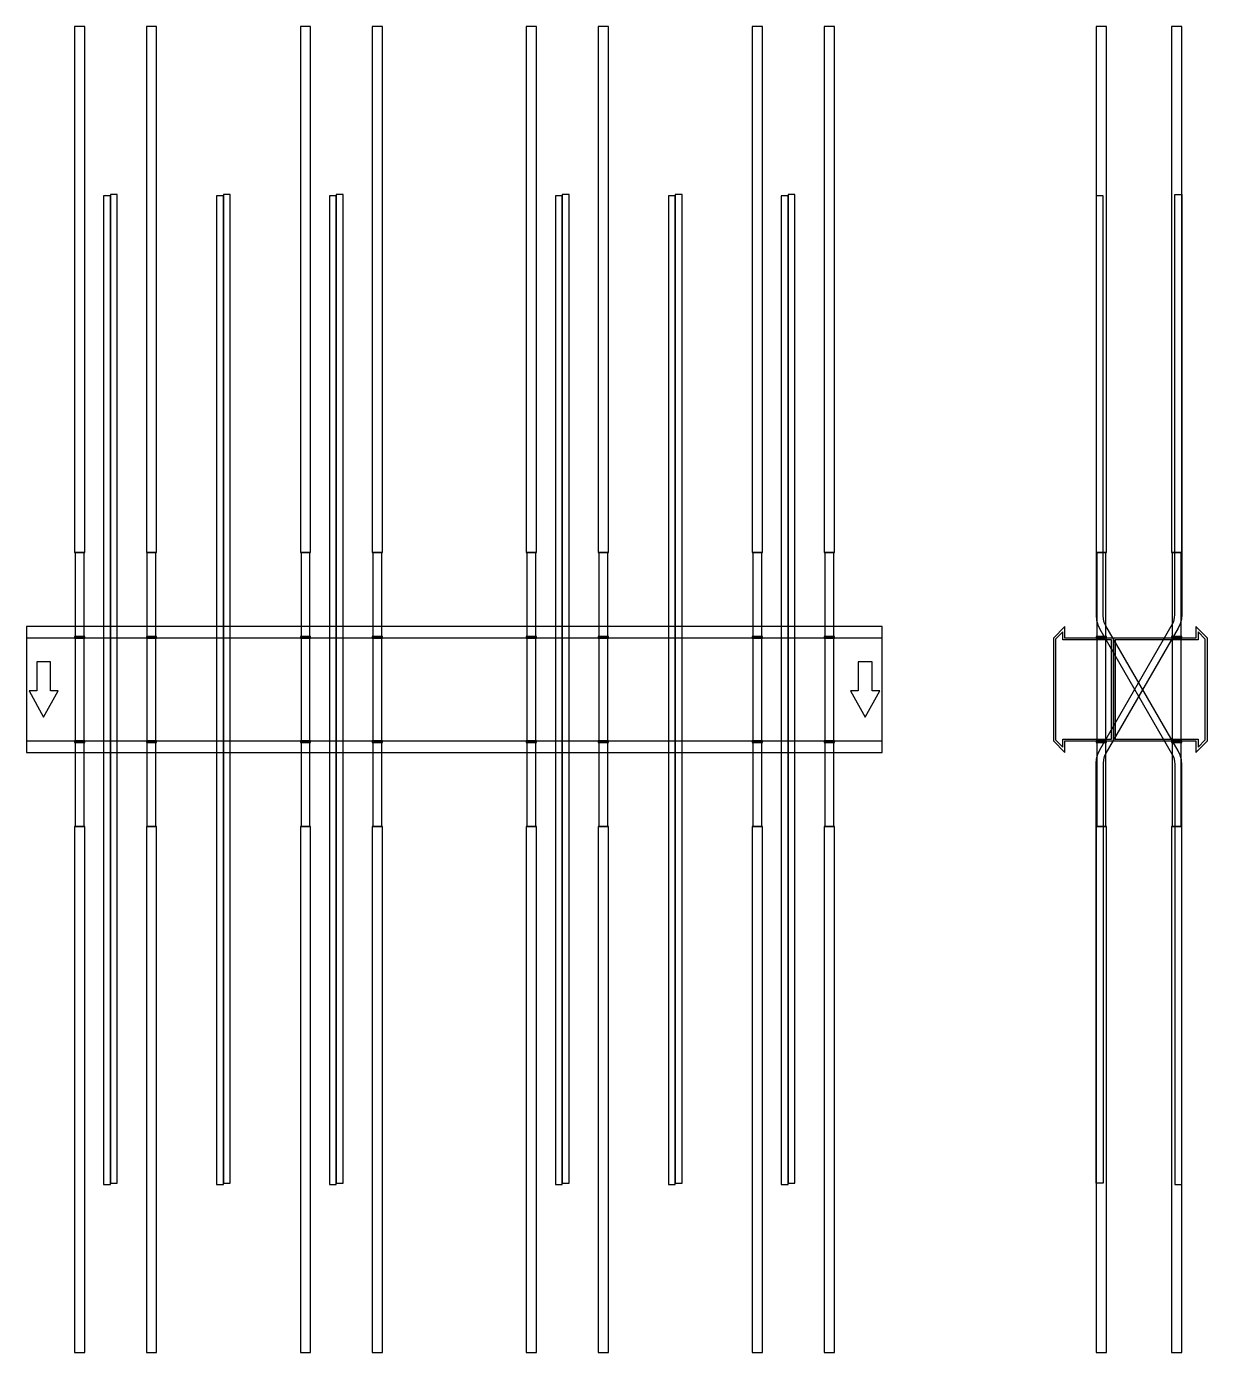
# Model space of a CAD drawing. Extents: x 0 to 1380, y -775 to 775.
import ezdxf

# ---------------------------------------------------------------- set-up
doc = ezdxf.new("R2010")
doc.units = 0
doc.layers.add('Halfen', color=7, linetype='CONTINUOUS')

msp = doc.modelspace()

# ---------------------------------------------------------------- linework, layer by layer
at = {"layer": 'Halfen', "color": 7}
for points in [[(68, 160), (68, 775), (56, 775), (56, 160)], [(152, 160), (152, 775), (140, 775), (140, 160)], [(332, 160), (332, 775), (320, 775), (320, 160)], [(416, 160), (416, 775), (404, 775), (404, 160)], [(596, 160), (596, 775), (584, 775), (584, 160)], [(680, 160), (680, 775), (668, 775), (668, 160)], [(860, 160), (860, 775), (848, 775), (848, 160)], [(944, 160), (944, 775), (932, 775), (932, 160)], [(1262, 160), (1262, 775), (1250, 775), (1250, 160)], [(1350, 160), (1350, 775), (1338, 775), (1338, 160)], [(98, -578.609), (98, 577.25), (90, 577.25), (90, -578.609)], [(106, -577.251), (106, 578.609), (98, 578.609), (98, -577.251)], [(230, -578.609), (230, 577.25), (222, 577.25), (222, -578.609)], [(238, -577.251), (238, 578.609), (230, 578.609), (230, -577.251)], [(362, -578.609), (362, 577.25), (354, 577.25), (354, -578.609)], [(370, -577.251), (370, 578.609), (362, 578.609), (362, -577.251)], [(626, -578.609), (626, 577.25), (618, 577.25), (618, -578.609)], [(634, -577.251), (634, 578.609), (626, 578.609), (626, -577.251)], [(758, -578.609), (758, 577.25), (750, 577.25), (750, -578.609)], [(766, -577.251), (766, 578.609), (758, 578.609), (758, -577.251)], [(890, -578.609), (890, 577.25), (882, 577.25), (882, -578.609)], [(898, -577.251), (898, 578.609), (890, 578.609), (890, -577.251)], [(1250, -577.251), (1250, -86.497), (1250.486, -80.941), (1251.93, -75.553), (1254.287, -70.497), (1338.785, 75.856), (1340.553, 79.648), (1341.635, 83.689), (1342, 87.856), (1342, 578.609), (1350, 578.609), (1350, 87.856), (1349.514, 82.3), (1348.07, 76.912), (1345.713, 71.856), (1261.215, -74.497), (1259.447, -78.289), (1258.365, -82.33), (1258, -86.497), (1258, -577.251)], [(1350, -578.609), (1350, -87.856), (1349.514, -82.3), (1348.07, -76.912), (1345.713, -71.856), (1261.215, 74.497), (1259.447, 78.289), (1258.365, 82.33), (1258, 86.497), (1258, 577.25), (1250, 577.25), (1250, 86.497), (1250.486, 80.941), (1251.93, 75.553), (1254.287, 70.497), (1338.785, -75.856), (1340.553, -79.648), (1341.635, -83.689), (1342, -87.856), (1342, -578.609)], [(67.25, 62), (67.25, 160), (56.75, 160), (56.75, 62)], [(151.25, 62), (151.25, 160), (140.75, 160), (140.75, 62)], [(331.25, 62), (331.25, 160), (320.75, 160), (320.75, 62)], [(415.25, 62), (415.25, 160), (404.75, 160), (404.75, 62)], [(595.25, 62), (595.25, 160), (584.75, 160), (584.75, 62)], [(679.25, 62), (679.25, 160), (668.75, 160), (668.75, 62)], [(859.25, 62), (859.25, 160), (848.75, 160), (848.75, 62)], [(943.25, 62), (943.25, 160), (932.75, 160), (932.75, 62)], [(1261.25, 62), (1261.25, 160), (1250.75, 160), (1250.75, 62)], [(1349.25, 62), (1349.25, 160), (1338.75, 160), (1338.75, 62)], [(0, -73.5), (1000, -73.5), (1000, 73.5), (0, 73.5)], [(68, 60), (68, 62), (56, 62), (56, 60)], [(152, 60), (152, 62), (140, 62), (140, 60)], [(332, 60), (332, 62), (320, 62), (320, 60)], [(416, 60), (416, 62), (404, 62), (404, 60)], [(596, 60), (596, 62), (584, 62), (584, 60)], [(680, 60), (680, 62), (668, 62), (668, 60)], [(860, 60), (860, 62), (848, 62), (848, 60)], [(944, 60), (944, 62), (932, 62), (932, 60)], [(1270, -60), (1270, 60), (1213.5, 60), (1213.5, 73.5), (1200, 60), (1200, -60), (1213.5, -73.5), (1213.5, -60)], [(1268, -58), (1268, 58), (1211, 58), (1211, 67.25), (1202.5, 58.75), (1202.5, -58.75), (1211, -67.25), (1211, -58)], [(1262, 60), (1262, 62), (1250, 62), (1250, 60)], [(1380, -60), (1380, 60), (1366.5, 73.5), (1366.5, 60), (1270, 60), (1270, -60), (1366.5, -60), (1366.5, -73.5)], [(1377.5, -58.75), (1377.5, 58.75), (1369, 67.25), (1369, 58), (1272, 58), (1272, -58), (1369, -58), (1369, -67.25)], [(1350, 60), (1350, 62), (1338, 62), (1338, 60)], [(0, -60), (1000, -60), (1000, 60), (0, 60)], [(67.25, -60), (67.25, 60), (56.75, 60), (56.75, -60)], [(151.25, -60), (151.25, 60), (140.75, 60), (140.75, -60)], [(331.25, -60), (331.25, 60), (320.75, 60), (320.75, -60)], [(415.25, -60), (415.25, 60), (404.75, 60), (404.75, -60)], [(595.25, -60), (595.25, 60), (584.75, 60), (584.75, -60)], [(679.25, -60), (679.25, 60), (668.75, 60), (668.75, -60)], [(859.25, -60), (859.25, 60), (848.75, 60), (848.75, -60)], [(943.25, -60), (943.25, 60), (932.75, 60), (932.75, -60)], [(1261.25, -60), (1261.25, 60), (1250.75, 60), (1250.75, -60)], [(1349.25, -60), (1349.25, 60), (1338.75, 60), (1338.75, -60)], [(20, -32.5), (37, -1.5), (28, -1.5), (28, 32.5), (12, 32.5), (12, -1.5), (3, -1.5)], [(980, -32.5), (997, -1.5), (988, -1.5), (988, 32.5), (972, 32.5), (972, -1.5), (963, -1.5)], [(68, -62), (68, -60), (56, -60), (56, -62)], [(67.25, -160), (67.25, -62), (56.75, -62), (56.75, -160)], [(152, -62), (152, -60), (140, -60), (140, -62)], [(151.25, -160), (151.25, -62), (140.75, -62), (140.75, -160)], [(332, -62), (332, -60), (320, -60), (320, -62)], [(331.25, -160), (331.25, -62), (320.75, -62), (320.75, -160)], [(416, -62), (416, -60), (404, -60), (404, -62)], [(415.25, -160), (415.25, -62), (404.75, -62), (404.75, -160)], [(596, -62), (596, -60), (584, -60), (584, -62)], [(595.25, -160), (595.25, -62), (584.75, -62), (584.75, -160)], [(680, -62), (680, -60), (668, -60), (668, -62)], [(679.25, -160), (679.25, -62), (668.75, -62), (668.75, -160)], [(860, -62), (860, -60), (848, -60), (848, -62)], [(859.25, -160), (859.25, -62), (848.75, -62), (848.75, -160)], [(944, -62), (944, -60), (932, -60), (932, -62)], [(943.25, -160), (943.25, -62), (932.75, -62), (932.75, -160)], [(1262, -62), (1262, -60), (1250, -60), (1250, -62)], [(1261.25, -160), (1261.25, -62), (1250.75, -62), (1250.75, -160)], [(1350, -62), (1350, -60), (1338, -60), (1338, -62)], [(1349.25, -160), (1349.25, -62), (1338.75, -62), (1338.75, -160)], [(68, -775), (68, -160), (56, -160), (56, -775)], [(152, -775), (152, -160), (140, -160), (140, -775)], [(332, -775), (332, -160), (320, -160), (320, -775)], [(416, -775), (416, -160), (404, -160), (404, -775)], [(596, -775), (596, -160), (584, -160), (584, -775)], [(680, -775), (680, -160), (668, -160), (668, -775)], [(860, -775), (860, -160), (848, -160), (848, -775)], [(944, -775), (944, -160), (932, -160), (932, -775)], [(1262, -775), (1262, -160), (1250, -160), (1250, -775)], [(1350, -775), (1350, -160), (1338, -160), (1338, -775)]]:
    msp.add_lwpolyline(points, close=True, dxfattribs=at)

doc.saveas('drawing.dxf')
